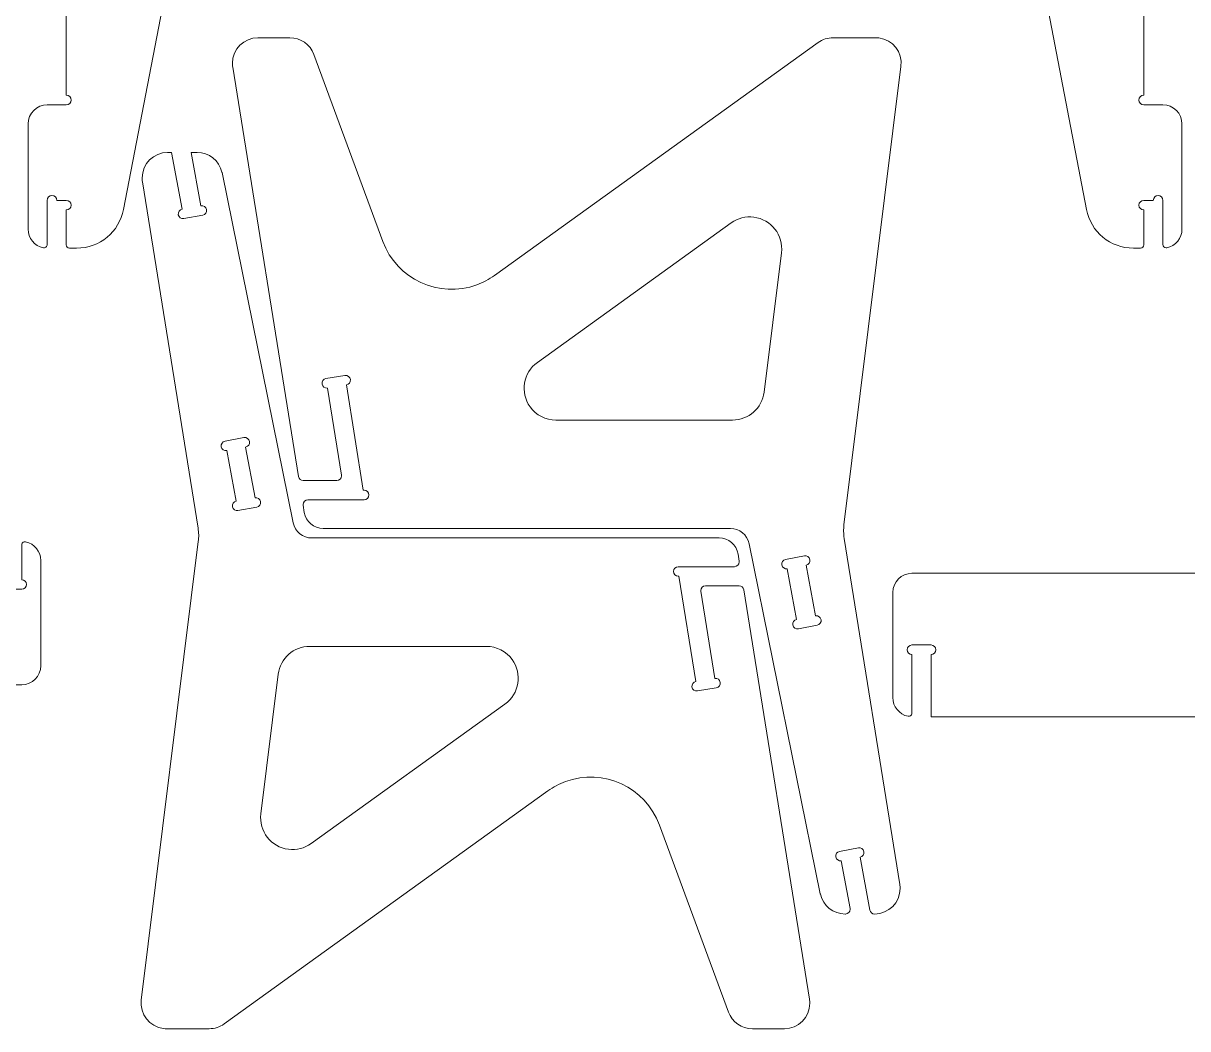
# Model space of a CAD drawing. Header units: millimetres. Extents: x -1109 to 1109, y -590 to 592.
# Drawn here: x -396 to 335, y -590 to 41 of the extents above; entities that cross this region are included whole.
import ezdxf

# ---------------------------------------------------------------- set-up
doc = ezdxf.new("R2010")
doc.units = ezdxf.units.MM
doc.header["$MEASUREMENT"] = 0
doc.layers.add('layer 1', color=7, linetype='Continuous')

msp = doc.modelspace()

# ---------------------------------------------------------------- linework, layer by layer
at = {"layer": 'layer 1', "color": 250, "lineweight": 15}
for points, knots in [([(-369.0696, 237.7466), (-369.0696, 237.7466), (-369.0696, 175.842), (-369.0696, 175.842), (-369.0696, 175.842), (-367.4127, 175.842), (-366.0696, 174.4988), (-366.0696, 172.842), (-366.0696, 172.842), (-366.0696, 171.1853), (-367.4127, 169.842), (-369.0696, 169.842), (-369.0696, 169.842), (-369.0696, 169.842), (-381.0696, 169.842), (-381.0696, 169.842), (-381.0696, 169.842), (-387.6969, 169.842), (-393.0695, 164.4694), (-393.0695, 157.8421), (-393.0695, 157.8421), (-393.0695, 157.8421), (-393.0695, 91.842), (-393.0695, 91.842), (-393.0695, 91.842), (-393.0695, 86.1397), (-389.0567, 81.2249), (-383.4696, 80.0846), (-383.4696, 80.0846), (-382.3873, 79.8634), (-381.3309, 80.562), (-381.11, 81.6441), (-381.11, 81.6441), (-381.0832, 81.7758), (-381.0696, 81.9099), (-381.0696, 82.0442), (-381.0696, 82.0442), (-381.0696, 82.0442), (-381.0696, 109.8419), (-381.0696, 109.8419), (-381.0696, 109.8419), (-381.0696, 111.499), (-379.7265, 112.842), (-378.0696, 112.842), (-378.0696, 112.842), (-376.4127, 112.842), (-375.0696, 111.499), (-375.0696, 109.8419), (-375.0696, 109.8419), (-375.0696, 109.8419), (-369.0696, 109.8419), (-369.0696, 109.8419), (-369.0696, 109.8419), (-367.4127, 109.8419), (-366.0696, 108.499), (-366.0696, 106.8419), (-366.0696, 106.8419), (-366.0696, 105.1853), (-367.4127, 103.8419), (-369.0696, 103.8419), (-369.0696, 103.8419), (-369.0696, 103.8419), (-369.0696, -4.1577), (-369.0696, -4.1577), (-369.0696, -4.1577), (-367.4127, -4.1577), (-366.0696, -5.5013), (-366.0696, -7.1577), (-366.0696, -7.1577), (-366.0696, -8.8148), (-367.4127, -10.1577), (-369.0696, -10.1577), (-369.0696, -10.1577), (-369.0696, -10.1577), (-381.0696, -10.1577), (-381.0696, -10.1577), (-381.0696, -10.1577), (-387.6969, -10.1577), (-393.0695, -15.5307), (-393.0695, -22.1577), (-393.0695, -22.1577), (-393.0695, -22.1577), (-393.0695, -88.1581), (-393.0695, -88.1581), (-393.0695, -88.1581), (-393.0695, -93.8605), (-389.0567, -98.7752), (-383.4696, -99.9156), (-383.4696, -99.9156), (-382.3873, -100.136), (-381.3309, -99.4381), (-381.11, -98.3556), (-381.11, -98.3556), (-381.0832, -98.224), (-381.0696, -98.0903), (-381.0696, -97.956), (-381.0696, -97.956), (-381.0696, -97.956), (-381.0696, -70.1582), (-381.0696, -70.1582), (-381.0696, -70.1582), (-381.0696, -68.5011), (-379.7265, -67.1582), (-378.0696, -67.1582), (-378.0696, -67.1582), (-376.4127, -67.1582), (-375.0696, -68.5011), (-375.0696, -70.1582), (-375.0696, -70.1582), (-375.0696, -70.1582), (-369.0696, -70.1582), (-369.0696, -70.1582), (-369.0696, -70.1582), (-367.4127, -70.1582), (-366.0696, -71.5011), (-366.0696, -73.1582), (-366.0696, -73.1582), (-366.0696, -74.8146), (-367.4127, -76.1582), (-369.0696, -76.1582), (-369.0696, -76.1582), (-369.0696, -76.1582), (-369.0696, -98.1579), (-369.0696, -98.1579), (-369.0696, -98.1579), (-369.0696, -99.2624), (-368.1742, -100.1581), (-367.0696, -100.1581), (-367.0696, -100.1581), (-367.0696, -100.1581), (-362.6006, -100.1581), (-362.6006, -100.1581), (-362.6006, -100.1581), (-348.2151, -100.1581), (-335.8544, -89.9461), (-333.1397, -75.8192), (-333.1397, -75.8192), (-333.1397, -75.8192), (-297.3021, 110.678), (-297.3021, 110.678), (-297.3021, 110.678), (-292.7776, 134.2232), (-272.1765, 151.2424), (-248.2005, 151.2424), (-248.2005, 151.2424), (-248.2005, 151.2424), (186.0613, 151.2424), (186.0613, 151.2424), (186.0613, 151.2424), (210.0371, 151.2424), (230.6381, 134.2232), (235.1628, 110.678), (235.1628, 110.678), (235.1628, 110.678), (271.0001, -75.8192), (271.0001, -75.8192), (271.0001, -75.8192), (273.7148, -89.9461), (286.0758, -100.1581), (300.4612, -100.1581), (300.4612, -100.1581), (300.4612, -100.1581), (304.9302, -100.1581), (304.9302, -100.1581), (304.9302, -100.1581), (306.0347, -100.1581), (306.9304, -99.2624), (306.9304, -98.1579), (306.9304, -98.1579), (306.9304, -98.1579), (306.9304, -76.1582), (306.9304, -76.1582), (306.9304, -76.1582), (305.2733, -76.1582), (303.9304, -74.8146), (303.9304, -73.1582), (303.9304, -73.1582), (303.9304, -71.5011), (305.2733, -70.1582), (306.9304, -70.1582), (306.9304, -70.1582), (306.9304, -70.1582), (312.9304, -70.1582), (312.9304, -70.1582), (312.9304, -70.1582), (312.9304, -68.5011), (314.2733, -67.1582), (315.9303, -67.1582), (315.9303, -67.1582), (317.5867, -67.1582), (318.9303, -68.5011), (318.9303, -70.1582), (318.9303, -70.1582), (318.9303, -70.1582), (318.9303, -97.956), (318.9303, -97.956), (318.9303, -97.956), (318.9303, -99.0605), (319.8254, -99.9555), (320.9299, -99.9555), (320.9299, -99.9555), (321.0642, -99.9555), (321.1986, -99.9424), (321.3302, -99.9156), (321.3302, -99.9156), (326.9174, -98.7752), (330.9303, -93.8605), (330.9303, -88.1581), (330.9303, -88.1581), (330.9303, -88.1581), (330.9303, -22.1577), (330.9303, -22.1577), (330.9303, -22.1577), (330.9303, -15.5307), (325.5573, -10.1577), (318.9303, -10.1577), (318.9303, -10.1577), (318.9303, -10.1577), (306.9304, -10.1577), (306.9304, -10.1577), (306.9304, -10.1577), (305.2733, -10.1577), (303.9304, -8.8148), (303.9304, -7.1577), (303.9304, -7.1577), (303.9304, -5.5013), (305.2733, -4.1577), (306.9304, -4.1577), (306.9304, -4.1577), (306.9304, -4.1577), (306.9304, 103.8419), (306.9304, 103.8419), (306.9304, 103.8419), (305.2733, 103.8419), (303.9304, 105.1853), (303.9304, 106.8419), (303.9304, 106.8419), (303.9304, 108.499), (305.2733, 109.8419), (306.9304, 109.8419), (306.9304, 109.8419), (306.9304, 109.8419), (312.9304, 109.8419), (312.9304, 109.8419), (312.9304, 109.8419), (312.9304, 111.499), (314.2733, 112.842), (315.9303, 112.842), (315.9303, 112.842), (317.5867, 112.842), (318.9303, 111.499), (318.9303, 109.8419), (318.9303, 109.8419), (318.9303, 109.8419), (318.9303, 82.0442), (318.9303, 82.0442), (318.9303, 82.0442), (318.9303, 80.9397), (319.8254, 80.0439), (320.9299, 80.0439), (320.9299, 80.0439), (321.0642, 80.0439), (321.1986, 80.0577), (321.3302, 80.0846), (321.3302, 80.0846), (326.9174, 81.2249), (330.9303, 86.1397), (330.9303, 91.842), (330.9303, 91.842), (330.9303, 91.842), (330.9303, 157.8421), (330.9303, 157.8421), (330.9303, 157.8421), (330.9303, 164.4694), (325.5573, 169.842), (318.9303, 169.842), (318.9303, 169.842), (318.9303, 169.842), (306.9304, 169.842), (306.9304, 169.842), (306.9304, 169.842), (305.2733, 169.842), (303.9304, 171.1853), (303.9304, 172.842), (303.9304, 172.842), (303.9304, 174.4988), (305.2733, 175.842), (306.9304, 175.842), (306.9304, 175.842), (306.9304, 175.842), (306.9304, 237.7466), (306.9304, 237.7466), (306.9304, 237.7466), (306.9304, 238.8511), (306.0347, 239.7465), (304.9302, 239.7465), (304.9302, 239.7465), (304.9302, 239.7465), (-367.0696, 239.7465), (-367.0696, 239.7465), (-367.0696, 239.7465), (-368.1742, 239.7465), (-369.0696, 238.8511), (-369.0696, 237.7466)], [0, 0, 0, 0, 0.01315789, 0.01315789, 0.01315789, 0.01315789, 0.02631579, 0.02631579, 0.02631579, 0.02631579, 0.03947368, 0.03947368, 0.03947368, 0.03947368, 0.05263158, 0.05263158, 0.05263158, 0.05263158, 0.06578947, 0.06578947, 0.06578947, 0.06578947, 0.07894737, 0.07894737, 0.07894737, 0.07894737, 0.09210526, 0.09210526, 0.09210526, 0.09210526, 0.10526316, 0.10526316, 0.10526316, 0.10526316, 0.11842105, 0.11842105, 0.11842105, 0.11842105, 0.13157895, 0.13157895, 0.13157895, 0.13157895, 0.14473684, 0.14473684, 0.14473684, 0.14473684, 0.15789474, 0.15789474, 0.15789474, 0.15789474, 0.17105263, 0.17105263, 0.17105263, 0.17105263, 0.18421053, 0.18421053, 0.18421053, 0.18421053, 0.19736842, 0.19736842, 0.19736842, 0.19736842, 0.21052632, 0.21052632, 0.21052632, 0.21052632, 0.22368421, 0.22368421, 0.22368421, 0.22368421, 0.23684211, 0.23684211, 0.23684211, 0.23684211, 0.25, 0.25, 0.25, 0.25, 0.26315789, 0.26315789, 0.26315789, 0.26315789, 0.27631579, 0.27631579, 0.27631579, 0.27631579, 0.28947368, 0.28947368, 0.28947368, 0.28947368, 0.30263158, 0.30263158, 0.30263158, 0.30263158, 0.31578947, 0.31578947, 0.31578947, 0.31578947, 0.32894737, 0.32894737, 0.32894737, 0.32894737, 0.34210526, 0.34210526, 0.34210526, 0.34210526, 0.35526316, 0.35526316, 0.35526316, 0.35526316, 0.36842105, 0.36842105, 0.36842105, 0.36842105, 0.38157895, 0.38157895, 0.38157895, 0.38157895, 0.39473684, 0.39473684, 0.39473684, 0.39473684, 0.40789474, 0.40789474, 0.40789474, 0.40789474, 0.42105263, 0.42105263, 0.42105263, 0.42105263, 0.43421053, 0.43421053, 0.43421053, 0.43421053, 0.44736842, 0.44736842, 0.44736842, 0.44736842, 0.46052632, 0.46052632, 0.46052632, 0.46052632, 0.47368421, 0.47368421, 0.47368421, 0.47368421, 0.48684211, 0.48684211, 0.48684211, 0.48684211, 0.5, 0.5, 0.5, 0.5, 0.51315789, 0.51315789, 0.51315789, 0.51315789, 0.52631579, 0.52631579, 0.52631579, 0.52631579, 0.53947368, 0.53947368, 0.53947368, 0.53947368, 0.55263158, 0.55263158, 0.55263158, 0.55263158, 0.56578947, 0.56578947, 0.56578947, 0.56578947, 0.57894737, 0.57894737, 0.57894737, 0.57894737, 0.59210526, 0.59210526, 0.59210526, 0.59210526, 0.60526316, 0.60526316, 0.60526316, 0.60526316, 0.61842105, 0.61842105, 0.61842105, 0.61842105, 0.63157895, 0.63157895, 0.63157895, 0.63157895, 0.64473684, 0.64473684, 0.64473684, 0.64473684, 0.65789474, 0.65789474, 0.65789474, 0.65789474, 0.67105263, 0.67105263, 0.67105263, 0.67105263, 0.68421053, 0.68421053, 0.68421053, 0.68421053, 0.69736842, 0.69736842, 0.69736842, 0.69736842, 0.71052632, 0.71052632, 0.71052632, 0.71052632, 0.72368421, 0.72368421, 0.72368421, 0.72368421, 0.73684211, 0.73684211, 0.73684211, 0.73684211, 0.75, 0.75, 0.75, 0.75, 0.76315789, 0.76315789, 0.76315789, 0.76315789, 0.77631579, 0.77631579, 0.77631579, 0.77631579, 0.78947368, 0.78947368, 0.78947368, 0.78947368, 0.80263158, 0.80263158, 0.80263158, 0.80263158, 0.81578947, 0.81578947, 0.81578947, 0.81578947, 0.82894737, 0.82894737, 0.82894737, 0.82894737, 0.84210526, 0.84210526, 0.84210526, 0.84210526, 0.85526316, 0.85526316, 0.85526316, 0.85526316, 0.86842105, 0.86842105, 0.86842105, 0.86842105, 0.88157895, 0.88157895, 0.88157895, 0.88157895, 0.89473684, 0.89473684, 0.89473684, 0.89473684, 0.90789474, 0.90789474, 0.90789474, 0.90789474, 0.92105263, 0.92105263, 0.92105263, 0.92105263, 0.93421053, 0.93421053, 0.93421053, 0.93421053, 0.94736842, 0.94736842, 0.94736842, 0.94736842, 0.96052632, 0.96052632, 0.96052632, 0.96052632, 0.97368421, 0.97368421, 0.97368421, 0.97368421, 0.98684211, 0.98684211, 0.98684211, 0.98684211, 1, 1, 1, 1]), ([(-220.4807, -261.5364), (-220.4807, -261.5364), (-219.7697, -265.9636), (-219.7697, -265.9636), (-219.7697, -265.9636), (-218.8354, -271.7817), (-213.8145, -276.0612), (-207.922, -276.0612), (-207.922, -276.0612), (-207.922, -276.0612), (47.5545, -276.0612), (47.5545, -276.0612), (47.5545, -276.0612), (53.2602, -276.0612), (58.1771, -280.0789), (59.314, -285.6703), (59.314, -285.6703), (59.314, -285.6703), (103.9888, -505.4322), (103.9888, -505.4322), (103.9888, -505.4322), (103.9888, -505.4322), (104.0308, -505.6162), (104.0308, -505.6162), (104.0308, -505.6162), (105.69, -512.8964), (112.164, -518.0606), (119.6309, -518.0606), (119.6309, -518.0606), (119.6309, -518.0606), (119.7769, -518.0606), (119.7769, -518.0606), (119.7769, -518.0606), (121.434, -518.0606), (122.7769, -516.7177), (122.7769, -515.0606), (122.7769, -515.0606), (122.7769, -514.8773), (122.7604, -514.6947), (122.7266, -514.5149), (122.7266, -514.5149), (122.7266, -514.5149), (117.1966, -484.6287), (117.1966, -484.6287), (117.1966, -484.6287), (115.567, -484.9298), (114.0023, -483.8535), (113.7005, -482.224), (113.7005, -482.224), (113.3994, -480.5952), (114.4756, -479.0297), (116.1045, -478.7286), (116.1045, -478.7286), (116.1045, -478.7286), (127.9046, -476.5451), (127.9046, -476.5451), (127.9046, -476.5451), (129.5335, -476.2433), (131.0989, -477.3196), (131.4, -478.9491), (131.4, -478.9491), (131.7018, -480.5779), (130.6256, -482.1434), (128.996, -482.4452), (128.996, -482.4452), (128.996, -482.4452), (135.1324, -515.6063), (135.1324, -515.6063), (135.1324, -515.6063), (135.3956, -517.0284), (136.6359, -518.0606), (138.0821, -518.0606), (138.0821, -518.0606), (138.0821, -518.0606), (138.0925, -518.0606), (138.0925, -518.0606), (138.0925, -518.0606), (146.9291, -518.0606), (154.0922, -510.8968), (154.0922, -502.0609), (154.0922, -502.0609), (154.0922, -501.2113), (154.0246, -500.3631), (153.8896, -499.5239), (153.8896, -499.5239), (153.8896, -499.5239), (119.0039, -282.2789), (119.0039, -282.2789), (119.0039, -282.2789), (118.5546, -279.4808), (118.5036, -276.6335), (118.8537, -273.8212), (118.8537, -273.8212), (118.8537, -273.8212), (154.6324, 13.9649), (154.6324, 13.9649), (154.6324, 13.9649), (155.7224, 22.7341), (149.4971, 30.7267), (140.7279, 31.8168), (140.7279, 31.8168), (140.0734, 31.8983), (139.414, 31.939), (138.7546, 31.939), (138.7546, 31.939), (138.7546, 31.939), (112.0262, 31.939), (112.0262, 31.939), (112.0262, 31.939), (108.6713, 31.939), (105.4019, 30.8848), (102.6789, 28.9252), (102.6789, 28.9252), (102.6789, 28.9252), (-100.4777, -117.2981), (-100.4777, -117.2981), (-100.4777, -117.2981), (-103.8532, -119.7276), (-107.5422, -121.6886), (-111.4442, -123.1265), (-111.4442, -123.1265), (-135.2828, -131.9102), (-161.7281, -119.7069), (-170.5124, -95.8689), (-170.5124, -95.8689), (-170.5124, -95.8689), (-213.7511, 21.4714), (-213.7511, 21.4714), (-213.7511, 21.4714), (-216.0689, 27.7604), (-222.0613, 31.939), (-228.7641, 31.939), (-228.7641, 31.939), (-228.7641, 31.939), (-248.8339, 31.939), (-248.8339, 31.939), (-248.8339, 31.939), (-257.6705, 31.939), (-264.8343, 24.7757), (-264.8343, 15.9389), (-264.8343, 15.9389), (-264.8343, 15.0895), (-264.7668, 14.2412), (-264.6317, 13.4027), (-264.6317, 13.4027), (-264.6317, 13.4027), (-223.3712, -243.5368), (-223.3712, -243.5368), (-223.3712, -243.5368), (-223.1376, -244.9913), (-221.8829, -246.0606), (-220.4091, -246.0606), (-220.4091, -246.0606), (-220.4091, -246.0606), (-199.3809, -246.0606), (-199.3809, -246.0606), (-199.3809, -246.0606), (-197.7238, -246.0606), (-196.3809, -244.7177), (-196.3809, -243.0607), (-196.3809, -243.0607), (-196.3809, -242.9015), (-196.3933, -242.7423), (-196.4188, -242.5852), (-196.4188, -242.5852), (-196.4188, -242.5852), (-205.1962, -187.9233), (-205.1962, -187.9233), (-205.1962, -187.9233), (-206.832, -188.1858), (-208.3712, -187.0723), (-208.6344, -185.4366), (-208.6344, -185.4366), (-208.8969, -183.8009), (-207.7835, -182.2616), (-206.1478, -181.9991), (-206.1478, -181.9991), (-206.1478, -181.9991), (-194.2994, -180.0967), (-194.2994, -180.0967), (-194.2994, -180.0967), (-192.6637, -179.8335), (-191.1244, -180.947), (-190.8619, -182.5827), (-190.8619, -182.5827), (-190.5994, -184.2191), (-191.7121, -185.7577), (-193.3479, -186.0202), (-193.3479, -186.0202), (-193.3479, -186.0202), (-182.737, -252.0985), (-182.737, -252.0985), (-182.737, -252.0985), (-182.5799, -252.0737), (-182.4207, -252.0606), (-182.2615, -252.0606), (-182.2615, -252.0606), (-180.6044, -252.0606), (-179.2615, -253.4042), (-179.2615, -255.0606), (-179.2615, -255.0606), (-179.2615, -256.7177), (-180.6044, -258.0606), (-182.2615, -258.0606), (-182.2615, -258.0606), (-182.2615, -258.0606), (-217.5186, -258.0606), (-217.5186, -258.0606), (-217.5186, -258.0606), (-219.1757, -258.0606), (-220.5186, -259.4038), (-220.5186, -261.0606), (-220.5186, -261.0606), (-220.5186, -261.2201), (-220.5062, -261.3793), (-220.4807, -261.5364)], [0, 0, 0, 0, 0.01851852, 0.01851852, 0.01851852, 0.01851852, 0.03703704, 0.03703704, 0.03703704, 0.03703704, 0.05555556, 0.05555556, 0.05555556, 0.05555556, 0.07407407, 0.07407407, 0.07407407, 0.07407407, 0.09259259, 0.09259259, 0.09259259, 0.09259259, 0.11111111, 0.11111111, 0.11111111, 0.11111111, 0.12962963, 0.12962963, 0.12962963, 0.12962963, 0.14814815, 0.14814815, 0.14814815, 0.14814815, 0.16666667, 0.16666667, 0.16666667, 0.16666667, 0.18518519, 0.18518519, 0.18518519, 0.18518519, 0.2037037, 0.2037037, 0.2037037, 0.2037037, 0.22222222, 0.22222222, 0.22222222, 0.22222222, 0.24074074, 0.24074074, 0.24074074, 0.24074074, 0.25925926, 0.25925926, 0.25925926, 0.25925926, 0.27777778, 0.27777778, 0.27777778, 0.27777778, 0.2962963, 0.2962963, 0.2962963, 0.2962963, 0.31481481, 0.31481481, 0.31481481, 0.31481481, 0.33333333, 0.33333333, 0.33333333, 0.33333333, 0.35185185, 0.35185185, 0.35185185, 0.35185185, 0.37037037, 0.37037037, 0.37037037, 0.37037037, 0.38888889, 0.38888889, 0.38888889, 0.38888889, 0.40740741, 0.40740741, 0.40740741, 0.40740741, 0.42592593, 0.42592593, 0.42592593, 0.42592593, 0.44444444, 0.44444444, 0.44444444, 0.44444444, 0.46296296, 0.46296296, 0.46296296, 0.46296296, 0.48148148, 0.48148148, 0.48148148, 0.48148148, 0.5, 0.5, 0.5, 0.5, 0.51851852, 0.51851852, 0.51851852, 0.51851852, 0.53703704, 0.53703704, 0.53703704, 0.53703704, 0.55555556, 0.55555556, 0.55555556, 0.55555556, 0.57407407, 0.57407407, 0.57407407, 0.57407407, 0.59259259, 0.59259259, 0.59259259, 0.59259259, 0.61111111, 0.61111111, 0.61111111, 0.61111111, 0.62962963, 0.62962963, 0.62962963, 0.62962963, 0.64814815, 0.64814815, 0.64814815, 0.64814815, 0.66666667, 0.66666667, 0.66666667, 0.66666667, 0.68518519, 0.68518519, 0.68518519, 0.68518519, 0.7037037, 0.7037037, 0.7037037, 0.7037037, 0.72222222, 0.72222222, 0.72222222, 0.72222222, 0.74074074, 0.74074074, 0.74074074, 0.74074074, 0.75925926, 0.75925926, 0.75925926, 0.75925926, 0.77777778, 0.77777778, 0.77777778, 0.77777778, 0.7962963, 0.7962963, 0.7962963, 0.7962963, 0.81481481, 0.81481481, 0.81481481, 0.81481481, 0.83333333, 0.83333333, 0.83333333, 0.83333333, 0.85185185, 0.85185185, 0.85185185, 0.85185185, 0.87037037, 0.87037037, 0.87037037, 0.87037037, 0.88888889, 0.88888889, 0.88888889, 0.88888889, 0.90740741, 0.90740741, 0.90740741, 0.90740741, 0.92592593, 0.92592593, 0.92592593, 0.92592593, 0.94444444, 0.94444444, 0.94444444, 0.94444444, 0.96296296, 0.96296296, 0.96296296, 0.96296296, 0.98148148, 0.98148148, 0.98148148, 0.98148148, 1, 1, 1, 1]), ([(53.0814, -296.5861), (53.0814, -296.5861), (52.3711, -292.1588), (52.3711, -292.1588), (52.3711, -292.1588), (51.4368, -286.3404), (46.4159, -282.0612), (40.5227, -282.0612), (40.5227, -282.0612), (40.5227, -282.0612), (-214.9531, -282.0612), (-214.9531, -282.0612), (-214.9531, -282.0612), (-220.6595, -282.0612), (-225.5764, -278.0435), (-226.7126, -272.4521), (-226.7126, -272.4521), (-226.7126, -272.4521), (-271.3879, -52.6898), (-271.3879, -52.6898), (-271.3879, -52.6898), (-271.3879, -52.6898), (-271.4299, -52.5062), (-271.4299, -52.5062), (-271.4299, -52.5062), (-273.0891, -45.226), (-279.5631, -40.0615), (-287.03, -40.0615), (-287.03, -40.0615), (-287.03, -40.0615), (-290.7824, -40.0615), (-290.7824, -40.0615), (-290.7824, -40.0615), (-290.7824, -40.0615), (-284.5957, -73.4937), (-284.5957, -73.4937), (-284.5957, -73.4937), (-282.9668, -73.1923), (-281.4014, -74.2685), (-281.1003, -75.8981), (-281.1003, -75.8981), (-280.7985, -77.5273), (-281.8748, -79.0924), (-283.5043, -79.3935), (-283.5043, -79.3935), (-283.5043, -79.3935), (-295.3037, -81.577), (-295.3037, -81.577), (-295.3037, -81.577), (-296.9333, -81.8788), (-298.498, -80.8025), (-298.7998, -79.173), (-298.7998, -79.173), (-299.1009, -77.5441), (-298.0247, -75.9787), (-296.3958, -75.6772), (-296.3958, -75.6772), (-296.3958, -75.6772), (-302.9863, -40.0615), (-302.9863, -40.0615), (-302.9863, -40.0615), (-302.9863, -40.0615), (-305.4916, -40.0615), (-305.4916, -40.0615), (-305.4916, -40.0615), (-314.3282, -40.0615), (-321.492, -47.2252), (-321.492, -56.0612), (-321.492, -56.0612), (-321.492, -56.9111), (-321.4238, -57.7593), (-321.2894, -58.5982), (-321.2894, -58.5982), (-321.2894, -58.5982), (-286.403, -275.8431), (-286.403, -275.8431), (-286.403, -275.8431), (-285.9537, -278.6413), (-285.9034, -281.489), (-286.2528, -284.3009), (-286.2528, -284.3009), (-286.2528, -284.3009), (-322.0315, -572.0873), (-322.0315, -572.0873), (-322.0315, -572.0873), (-323.1215, -580.8564), (-316.8969, -588.849), (-308.1278, -589.939), (-308.1278, -589.939), (-307.4725, -590.0207), (-306.8138, -590.0613), (-306.1537, -590.0613), (-306.1537, -590.0613), (-306.1537, -590.0613), (-279.4253, -590.0613), (-279.4253, -590.0613), (-279.4253, -590.0613), (-276.0711, -590.0613), (-272.8011, -589.0071), (-270.0787, -587.0476), (-270.0787, -587.0476), (-270.0787, -587.0476), (-66.9215, -440.8239), (-66.9215, -440.8239), (-66.9215, -440.8239), (-63.546, -438.3945), (-59.857, -436.4339), (-55.9543, -434.9959), (-55.9543, -434.9959), (-32.1164, -426.2119), (-5.6711, -438.4155), (3.1131, -462.2535), (3.1131, -462.2535), (3.1131, -462.2535), (46.3518, -579.5938), (46.3518, -579.5938), (46.3518, -579.5938), (48.6697, -585.8828), (54.6621, -590.0613), (61.3655, -590.0613), (61.3655, -590.0613), (61.3655, -590.0613), (81.4353, -590.0613), (81.4353, -590.0613), (81.4353, -590.0613), (90.2719, -590.0613), (97.4348, -582.898), (97.4348, -574.0613), (97.4348, -574.0613), (97.4348, -573.2117), (97.3673, -572.3635), (97.2329, -571.525), (97.2329, -571.525), (97.2329, -571.525), (55.9726, -314.5857), (55.9726, -314.5857), (55.9726, -314.5857), (55.739, -313.1311), (54.4836, -312.0614), (53.0105, -312.0614), (53.0105, -312.0614), (53.0105, -312.0614), (31.9816, -312.0614), (31.9816, -312.0614), (31.9816, -312.0614), (30.3245, -312.0614), (28.9816, -313.4047), (28.9816, -315.0614), (28.9816, -315.0614), (28.9816, -315.2206), (28.994, -315.3798), (29.0195, -315.5372), (29.0195, -315.5372), (29.0195, -315.5372), (37.7976, -370.1988), (37.7976, -370.1988), (37.7976, -370.1988), (39.4334, -369.9363), (40.9726, -371.0497), (41.2351, -372.6855), (41.2351, -372.6855), (41.4977, -374.3212), (40.3842, -375.8605), (38.7485, -376.123), (38.7485, -376.123), (38.7485, -376.123), (26.9001, -378.0257), (26.9001, -378.0257), (26.9001, -378.0257), (25.2644, -378.2886), (23.7251, -377.1751), (23.4626, -375.5394), (23.4626, -375.5394), (23.2001, -373.9033), (24.3135, -372.3644), (25.9493, -372.1019), (25.9493, -372.1019), (25.9493, -372.1019), (15.3377, -306.0236), (15.3377, -306.0236), (15.3377, -306.0236), (15.1806, -306.0487), (15.0214, -306.0615), (14.8622, -306.0615), (14.8622, -306.0615), (13.2052, -306.0615), (11.8623, -304.7182), (11.8623, -303.0615), (11.8623, -303.0615), (11.8623, -301.4044), (13.2052, -300.0615), (14.8622, -300.0615), (14.8622, -300.0615), (14.8622, -300.0615), (50.12, -300.0615), (50.12, -300.0615), (50.12, -300.0615), (51.7764, -300.0615), (53.12, -298.7186), (53.12, -297.0615), (53.12, -297.0615), (53.12, -296.9023), (53.1069, -296.7432), (53.0814, -296.5861)], [0, 0, 0, 0, 0.01960784, 0.01960784, 0.01960784, 0.01960784, 0.03921569, 0.03921569, 0.03921569, 0.03921569, 0.05882353, 0.05882353, 0.05882353, 0.05882353, 0.07843137, 0.07843137, 0.07843137, 0.07843137, 0.09803922, 0.09803922, 0.09803922, 0.09803922, 0.11764706, 0.11764706, 0.11764706, 0.11764706, 0.1372549, 0.1372549, 0.1372549, 0.1372549, 0.15686275, 0.15686275, 0.15686275, 0.15686275, 0.17647059, 0.17647059, 0.17647059, 0.17647059, 0.19607843, 0.19607843, 0.19607843, 0.19607843, 0.21568627, 0.21568627, 0.21568627, 0.21568627, 0.23529412, 0.23529412, 0.23529412, 0.23529412, 0.25490196, 0.25490196, 0.25490196, 0.25490196, 0.2745098, 0.2745098, 0.2745098, 0.2745098, 0.29411765, 0.29411765, 0.29411765, 0.29411765, 0.31372549, 0.31372549, 0.31372549, 0.31372549, 0.33333333, 0.33333333, 0.33333333, 0.33333333, 0.35294118, 0.35294118, 0.35294118, 0.35294118, 0.37254902, 0.37254902, 0.37254902, 0.37254902, 0.39215686, 0.39215686, 0.39215686, 0.39215686, 0.41176471, 0.41176471, 0.41176471, 0.41176471, 0.43137255, 0.43137255, 0.43137255, 0.43137255, 0.45098039, 0.45098039, 0.45098039, 0.45098039, 0.47058824, 0.47058824, 0.47058824, 0.47058824, 0.49019608, 0.49019608, 0.49019608, 0.49019608, 0.50980392, 0.50980392, 0.50980392, 0.50980392, 0.52941176, 0.52941176, 0.52941176, 0.52941176, 0.54901961, 0.54901961, 0.54901961, 0.54901961, 0.56862745, 0.56862745, 0.56862745, 0.56862745, 0.58823529, 0.58823529, 0.58823529, 0.58823529, 0.60784314, 0.60784314, 0.60784314, 0.60784314, 0.62745098, 0.62745098, 0.62745098, 0.62745098, 0.64705882, 0.64705882, 0.64705882, 0.64705882, 0.66666667, 0.66666667, 0.66666667, 0.66666667, 0.68627451, 0.68627451, 0.68627451, 0.68627451, 0.70588235, 0.70588235, 0.70588235, 0.70588235, 0.7254902, 0.7254902, 0.7254902, 0.7254902, 0.74509804, 0.74509804, 0.74509804, 0.74509804, 0.76470588, 0.76470588, 0.76470588, 0.76470588, 0.78431373, 0.78431373, 0.78431373, 0.78431373, 0.80392157, 0.80392157, 0.80392157, 0.80392157, 0.82352941, 0.82352941, 0.82352941, 0.82352941, 0.84313725, 0.84313725, 0.84313725, 0.84313725, 0.8627451, 0.8627451, 0.8627451, 0.8627451, 0.88235294, 0.88235294, 0.88235294, 0.88235294, 0.90196078, 0.90196078, 0.90196078, 0.90196078, 0.92156863, 0.92156863, 0.92156863, 0.92156863, 0.94117647, 0.94117647, 0.94117647, 0.94117647, 0.96078431, 0.96078431, 0.96078431, 0.96078431, 0.98039216, 0.98039216, 0.98039216, 0.98039216, 1, 1, 1, 1]), ([(-1097.0696, -286.4244), (-1097.0696, -285.3196), (-1097.965, -284.4245), (-1099.0695, -284.4245), (-1099.0695, -284.4245), (-1099.2038, -284.4245), (-1099.3379, -284.438), (-1099.4695, -284.4648), (-1099.4695, -284.4648), (-1105.0567, -285.6052), (-1109.0696, -290.5199), (-1109.0696, -296.2223), (-1109.0696, -296.2223), (-1109.0696, -296.2223), (-1109.0696, -362.2224), (-1109.0696, -362.2224), (-1109.0696, -362.2224), (-1109.0696, -368.85), (-1103.6969, -374.2223), (-1097.0696, -374.2223), (-1097.0696, -374.2223), (-1097.0696, -374.2223), (-1085.0697, -374.2223), (-1085.0697, -374.2223), (-1085.0697, -374.2223), (-1085.0697, -374.2223), (-1085.0697, -585.9386), (-1085.0697, -585.9386), (-1085.0697, -585.9386), (-1085.0697, -585.9386), (-802.7267, -585.9386), (-802.7267, -585.9386), (-802.7267, -585.9386), (-800.1835, -585.9386), (-797.9173, -587.542), (-797.0698, -589.939), (-797.0698, -589.939), (-797.0698, -589.939), (-697.0697, -589.939), (-697.0697, -589.939), (-697.0697, -589.939), (-696.2222, -587.542), (-693.9554, -585.9386), (-691.4129, -585.9386), (-691.4129, -585.9386), (-691.4129, -585.9386), (-409.0694, -585.9386), (-409.0694, -585.9386), (-409.0694, -585.9386), (-409.0694, -585.9386), (-409.0694, -374.2223), (-409.0694, -374.2223), (-409.0694, -374.2223), (-409.0694, -374.2223), (-397.0694, -374.2223), (-397.0694, -374.2223), (-397.0694, -374.2223), (-390.4425, -374.2223), (-385.0695, -368.85), (-385.0695, -362.2224), (-385.0695, -362.2224), (-385.0695, -362.2224), (-385.0695, -296.2223), (-385.0695, -296.2223), (-385.0695, -296.2223), (-385.0695, -290.5199), (-389.0823, -285.6052), (-394.6696, -284.4648), (-394.6696, -284.4648), (-395.752, -284.244), (-396.8083, -284.942), (-397.0295, -286.0244), (-397.0295, -286.0244), (-397.0564, -286.156), (-397.0694, -286.2901), (-397.0694, -286.4244), (-397.0694, -286.4244), (-397.0694, -286.4244), (-397.0694, -308.2226), (-397.0694, -308.2226), (-397.0694, -308.2226), (-395.413, -308.2226), (-394.0695, -309.5655), (-394.0695, -311.2226), (-394.0695, -311.2226), (-394.0695, -312.879), (-395.413, -314.2225), (-397.0694, -314.2225), (-397.0694, -314.2225), (-397.0694, -314.2225), (-409.0694, -314.2225), (-409.0694, -314.2225), (-409.0694, -314.2225), (-410.7265, -314.2225), (-412.0694, -312.879), (-412.0694, -311.2226), (-412.0694, -311.2226), (-412.0694, -309.5655), (-410.7265, -308.2226), (-409.0694, -308.2226), (-409.0694, -308.2226), (-409.0694, -308.2226), (-409.0694, -88.4692), (-409.0694, -88.4692), (-409.0694, -88.4692), (-409.0694, -88.4692), (-629.0698, -88.4692), (-629.0698, -88.4692), (-629.0698, -88.4692), (-629.0698, -90.126), (-630.4126, -91.4692), (-632.0697, -91.4692), (-632.0697, -91.4692), (-633.7268, -91.4692), (-635.0697, -90.126), (-635.0697, -88.4692), (-635.0697, -88.4692), (-635.0697, -81.8419), (-640.442, -76.4689), (-647.0697, -76.4689), (-647.0697, -76.4689), (-647.0697, -76.4689), (-847.0699, -76.4689), (-847.0699, -76.4689), (-847.0699, -76.4689), (-853.6969, -76.4689), (-859.0698, -81.8419), (-859.0698, -88.4692), (-859.0698, -88.4692), (-859.0698, -90.126), (-860.4127, -91.4692), (-862.0698, -91.4692), (-862.0698, -91.4692), (-863.7262, -91.4692), (-865.0698, -90.126), (-865.0698, -88.4692), (-865.0698, -88.4692), (-865.0698, -88.4692), (-1085.0697, -88.4692), (-1085.0697, -88.4692), (-1085.0697, -88.4692), (-1085.0697, -88.4692), (-1085.0697, -308.2226), (-1085.0697, -308.2226), (-1085.0697, -308.2226), (-1083.4126, -308.2226), (-1082.0697, -309.5655), (-1082.0697, -311.2226), (-1082.0697, -311.2226), (-1082.0697, -312.879), (-1083.4126, -314.2225), (-1085.0697, -314.2225), (-1085.0697, -314.2225), (-1085.0697, -314.2225), (-1097.0696, -314.2225), (-1097.0696, -314.2225), (-1097.0696, -314.2225), (-1098.7264, -314.2225), (-1100.0696, -312.879), (-1100.0696, -311.2226), (-1100.0696, -311.2226), (-1100.0696, -309.5655), (-1098.7264, -308.2226), (-1097.0696, -308.2226), (-1097.0696, -308.2226), (-1097.0696, -308.2226), (-1097.0696, -286.4244), (-1097.0696, -286.4244)], [0, 0, 0, 0, 0.02380952, 0.02380952, 0.02380952, 0.02380952, 0.04761905, 0.04761905, 0.04761905, 0.04761905, 0.07142857, 0.07142857, 0.07142857, 0.07142857, 0.0952381, 0.0952381, 0.0952381, 0.0952381, 0.11904762, 0.11904762, 0.11904762, 0.11904762, 0.14285714, 0.14285714, 0.14285714, 0.14285714, 0.16666667, 0.16666667, 0.16666667, 0.16666667, 0.19047619, 0.19047619, 0.19047619, 0.19047619, 0.21428571, 0.21428571, 0.21428571, 0.21428571, 0.23809524, 0.23809524, 0.23809524, 0.23809524, 0.26190476, 0.26190476, 0.26190476, 0.26190476, 0.28571429, 0.28571429, 0.28571429, 0.28571429, 0.30952381, 0.30952381, 0.30952381, 0.30952381, 0.33333333, 0.33333333, 0.33333333, 0.33333333, 0.35714286, 0.35714286, 0.35714286, 0.35714286, 0.38095238, 0.38095238, 0.38095238, 0.38095238, 0.4047619, 0.4047619, 0.4047619, 0.4047619, 0.42857143, 0.42857143, 0.42857143, 0.42857143, 0.45238095, 0.45238095, 0.45238095, 0.45238095, 0.47619048, 0.47619048, 0.47619048, 0.47619048, 0.5, 0.5, 0.5, 0.5, 0.52380952, 0.52380952, 0.52380952, 0.52380952, 0.54761905, 0.54761905, 0.54761905, 0.54761905, 0.57142857, 0.57142857, 0.57142857, 0.57142857, 0.5952381, 0.5952381, 0.5952381, 0.5952381, 0.61904762, 0.61904762, 0.61904762, 0.61904762, 0.64285714, 0.64285714, 0.64285714, 0.64285714, 0.66666667, 0.66666667, 0.66666667, 0.66666667, 0.69047619, 0.69047619, 0.69047619, 0.69047619, 0.71428571, 0.71428571, 0.71428571, 0.71428571, 0.73809524, 0.73809524, 0.73809524, 0.73809524, 0.76190476, 0.76190476, 0.76190476, 0.76190476, 0.78571429, 0.78571429, 0.78571429, 0.78571429, 0.80952381, 0.80952381, 0.80952381, 0.80952381, 0.83333333, 0.83333333, 0.83333333, 0.83333333, 0.85714286, 0.85714286, 0.85714286, 0.85714286, 0.88095238, 0.88095238, 0.88095238, 0.88095238, 0.9047619, 0.9047619, 0.9047619, 0.9047619, 0.92857143, 0.92857143, 0.92857143, 0.92857143, 0.95238095, 0.95238095, 0.95238095, 0.95238095, 0.97619048, 0.97619048, 0.97619048, 0.97619048, 1, 1, 1, 1]), ([(79.6307, -102.9838), (79.6307, -102.9838), (68.7473, -190.5281), (68.7473, -190.5281), (68.7473, -190.5281), (67.5023, -200.5427), (58.9915, -208.0605), (48.9001, -208.0605), (48.9001, -208.0605), (48.9001, -208.0605), (-61.8465, -208.0605), (-61.8465, -208.0605), (-61.8465, -208.0605), (-68.2799, -208.0605), (-74.3212, -204.9662), (-78.0791, -199.7441), (-78.0791, -199.7441), (-84.5318, -190.7793), (-82.495, -178.2805), (-73.5302, -171.8285), (-73.5302, -171.8285), (-73.5302, -171.8285), (48.1002, -84.2838), (48.1002, -84.2838), (48.1002, -84.2838), (52.193, -81.3382), (57.2476, -80.047), (62.2513, -80.6692), (62.2513, -80.6692), (73.2125, -82.0321), (80.9936, -92.0228), (79.6307, -102.9838)], [0, 0, 0, 0, 0.125, 0.125, 0.125, 0.125, 0.25, 0.25, 0.25, 0.25, 0.375, 0.375, 0.375, 0.375, 0.5, 0.5, 0.5, 0.5, 0.625, 0.625, 0.625, 0.625, 0.75, 0.75, 0.75, 0.75, 0.875, 0.875, 0.875, 0.875, 1, 1, 1, 1]), ([(-261.3916, -264.8395), (-263.0211, -265.1406), (-264.5859, -264.0644), (-264.8877, -262.4355), (-264.8877, -262.4355), (-265.1888, -260.806), (-264.1125, -259.2405), (-262.4837, -258.9391), (-262.4837, -258.9391), (-262.4837, -258.9391), (-268.3658, -227.1515), (-268.3658, -227.1515), (-268.3658, -227.1515), (-269.9947, -227.4533), (-271.5601, -226.3771), (-271.8612, -224.7479), (-271.8612, -224.7479), (-272.163, -223.1187), (-271.0868, -221.554), (-269.4572, -221.2522), (-269.4572, -221.2522), (-269.4572, -221.2522), (-257.6578, -219.0687), (-257.6578, -219.0687), (-257.6578, -219.0687), (-256.0283, -218.7669), (-254.4635, -219.8435), (-254.1617, -221.4726), (-254.1617, -221.4726), (-253.8606, -223.1022), (-254.9369, -224.6669), (-256.5657, -224.9684), (-256.5657, -224.9684), (-256.5657, -224.9684), (-250.6835, -256.7559), (-250.6835, -256.7559), (-250.6835, -256.7559), (-249.0547, -256.4545), (-247.4893, -257.5311), (-247.1882, -259.1599), (-247.1882, -259.1599), (-246.8864, -260.7891), (-247.9626, -262.3542), (-249.5921, -262.6557), (-249.5921, -262.6557), (-249.5921, -262.6557), (-261.3916, -264.8395), (-261.3916, -264.8395)], [0, 0, 0, 0, 0.08333333, 0.08333333, 0.08333333, 0.08333333, 0.16666667, 0.16666667, 0.16666667, 0.16666667, 0.25, 0.25, 0.25, 0.25, 0.33333333, 0.33333333, 0.33333333, 0.33333333, 0.41666667, 0.41666667, 0.41666667, 0.41666667, 0.5, 0.5, 0.5, 0.5, 0.58333333, 0.58333333, 0.58333333, 0.58333333, 0.66666667, 0.66666667, 0.66666667, 0.66666667, 0.75, 0.75, 0.75, 0.75, 0.83333333, 0.83333333, 0.83333333, 0.83333333, 0.91666667, 0.91666667, 0.91666667, 0.91666667, 1, 1, 1, 1]), ([(82.1925, -295.4668), (82.1925, -295.4668), (93.9925, -293.2829), (93.9925, -293.2829), (93.9925, -293.2829), (95.6213, -292.9815), (97.1868, -294.0577), (97.4879, -295.6869), (97.4879, -295.6869), (97.7897, -297.3161), (96.7134, -298.8815), (95.0839, -299.1833), (95.0839, -299.1833), (95.0839, -299.1833), (100.966, -330.9705), (100.966, -330.9705), (100.966, -330.9705), (102.5956, -330.6687), (104.1603, -331.745), (104.4621, -333.3745), (104.4621, -333.3745), (104.7632, -335.0034), (103.687, -336.5681), (102.0581, -336.8699), (102.0581, -336.8699), (102.0581, -336.8699), (90.2582, -339.0534), (90.2582, -339.0534), (90.2582, -339.0534), (88.6293, -339.3552), (87.0639, -338.279), (86.7628, -336.6494), (86.7628, -336.6494), (86.461, -335.0199), (87.5372, -333.4551), (89.1668, -333.154), (89.1668, -333.154), (89.1668, -333.154), (83.2846, -301.3661), (83.2846, -301.3661), (83.2846, -301.3661), (81.6551, -301.6679), (80.0903, -300.591), (79.7885, -298.9621), (79.7885, -298.9621), (79.4874, -297.3333), (80.5637, -295.7679), (82.1925, -295.4668)], [0, 0, 0, 0, 0.08333333, 0.08333333, 0.08333333, 0.08333333, 0.16666667, 0.16666667, 0.16666667, 0.16666667, 0.25, 0.25, 0.25, 0.25, 0.33333333, 0.33333333, 0.33333333, 0.33333333, 0.41666667, 0.41666667, 0.41666667, 0.41666667, 0.5, 0.5, 0.5, 0.5, 0.58333333, 0.58333333, 0.58333333, 0.58333333, 0.66666667, 0.66666667, 0.66666667, 0.66666667, 0.75, 0.75, 0.75, 0.75, 0.83333333, 0.83333333, 0.83333333, 0.83333333, 0.91666667, 0.91666667, 0.91666667, 0.91666667, 1, 1, 1, 1]), ([(161.5101, -392.0069), (161.5101, -392.0069), (161.5101, -355.2092), (161.5101, -355.2092), (161.5101, -355.2092), (159.8531, -355.2092), (158.5102, -353.8663), (158.5102, -352.2092), (158.5102, -352.2092), (158.5102, -350.5521), (159.8531, -349.2092), (161.5101, -349.2092), (161.5101, -349.2092), (161.5101, -349.2092), (173.5101, -349.2092), (173.5101, -349.2092), (173.5101, -349.2092), (175.1668, -349.2092), (176.5101, -350.5521), (176.5101, -352.2092), (176.5101, -352.2092), (176.5101, -353.8663), (175.1668, -355.2092), (173.5101, -355.2092), (173.5101, -355.2092), (173.5101, -355.2092), (173.5101, -394.209), (173.5101, -394.209), (173.5101, -394.209), (173.5101, -394.209), (849.5103, -394.209), (849.5103, -394.209), (849.5103, -394.209), (849.5103, -394.209), (849.5103, -355.2092), (849.5103, -355.2092), (849.5103, -355.2092), (847.8532, -355.2092), (846.5103, -353.8663), (846.5103, -352.2092), (846.5103, -352.2092), (846.5103, -350.5521), (847.8532, -349.2092), (849.5103, -349.2092), (849.5103, -349.2092), (849.5103, -349.2092), (861.5102, -349.2092), (861.5102, -349.2092), (861.5102, -349.2092), (863.1666, -349.2092), (864.5102, -350.5521), (864.5102, -352.2092), (864.5102, -352.2092), (864.5102, -353.8663), (863.1666, -355.2092), (861.5102, -355.2092), (861.5102, -355.2092), (861.5102, -355.2092), (861.5102, -392.0069), (861.5102, -392.0069), (861.5102, -392.0069), (861.5102, -393.1114), (862.4053, -394.0072), (863.5098, -394.0072), (863.5098, -394.0072), (863.6441, -394.0072), (863.7784, -393.9934), (863.9101, -393.9665), (863.9101, -393.9665), (869.4973, -392.8262), (873.5102, -387.9114), (873.5102, -382.2091), (873.5102, -382.2091), (873.5102, -382.2091), (873.5102, -316.2093), (873.5102, -316.2093), (873.5102, -316.2093), (873.5102, -309.5817), (868.1372, -304.2094), (861.5102, -304.2094), (861.5102, -304.2094), (861.5102, -304.2094), (161.5101, -304.2094), (161.5101, -304.2094), (161.5101, -304.2094), (154.8825, -304.2094), (149.5102, -309.5817), (149.5102, -316.2093), (149.5102, -316.2093), (149.5102, -316.2093), (149.5102, -382.2091), (149.5102, -382.2091), (149.5102, -382.2091), (149.5102, -387.9114), (153.523, -392.8262), (159.1099, -393.9665), (159.1099, -393.9665), (160.192, -394.1877), (161.2487, -393.4897), (161.4695, -392.4073), (161.4695, -392.4073), (161.4964, -392.2757), (161.5101, -392.1413), (161.5101, -392.0069)], [0, 0, 0, 0, 0.03846154, 0.03846154, 0.03846154, 0.03846154, 0.07692308, 0.07692308, 0.07692308, 0.07692308, 0.11538462, 0.11538462, 0.11538462, 0.11538462, 0.15384615, 0.15384615, 0.15384615, 0.15384615, 0.19230769, 0.19230769, 0.19230769, 0.19230769, 0.23076923, 0.23076923, 0.23076923, 0.23076923, 0.26923077, 0.26923077, 0.26923077, 0.26923077, 0.30769231, 0.30769231, 0.30769231, 0.30769231, 0.34615385, 0.34615385, 0.34615385, 0.34615385, 0.38461538, 0.38461538, 0.38461538, 0.38461538, 0.42307692, 0.42307692, 0.42307692, 0.42307692, 0.46153846, 0.46153846, 0.46153846, 0.46153846, 0.5, 0.5, 0.5, 0.5, 0.53846154, 0.53846154, 0.53846154, 0.53846154, 0.57692308, 0.57692308, 0.57692308, 0.57692308, 0.61538462, 0.61538462, 0.61538462, 0.61538462, 0.65384615, 0.65384615, 0.65384615, 0.65384615, 0.69230769, 0.69230769, 0.69230769, 0.69230769, 0.73076923, 0.73076923, 0.73076923, 0.73076923, 0.76923077, 0.76923077, 0.76923077, 0.76923077, 0.80769231, 0.80769231, 0.80769231, 0.80769231, 0.84615385, 0.84615385, 0.84615385, 0.84615385, 0.88461538, 0.88461538, 0.88461538, 0.88461538, 0.92307692, 0.92307692, 0.92307692, 0.92307692, 0.96153846, 0.96153846, 0.96153846, 0.96153846, 1, 1, 1, 1]), ([(-236.1459, -367.5943), (-234.9009, -357.5794), (-226.3908, -350.0615), (-216.2987, -350.0615), (-216.2987, -350.0615), (-216.2987, -350.0615), (-105.5527, -350.0615), (-105.5527, -350.0615), (-105.5527, -350.0615), (-99.1186, -350.0615), (-93.078, -353.1563), (-89.3201, -358.378), (-89.3201, -358.378), (-82.8674, -367.3428), (-84.9042, -379.8416), (-93.869, -386.2939), (-93.869, -386.2939), (-93.869, -386.2939), (-215.4995, -473.8383), (-215.4995, -473.8383), (-215.4995, -473.8383), (-219.5922, -476.7839), (-224.6462, -478.0751), (-229.6505, -477.4529), (-229.6505, -477.4529), (-240.6115, -476.09), (-248.3926, -466.0996), (-247.0297, -455.1383), (-247.0297, -455.1383), (-247.0297, -455.1383), (-236.1459, -367.5943), (-236.1459, -367.5943)], [0, 0, 0, 0, 0.125, 0.125, 0.125, 0.125, 0.25, 0.25, 0.25, 0.25, 0.375, 0.375, 0.375, 0.375, 0.5, 0.5, 0.5, 0.5, 0.625, 0.625, 0.625, 0.625, 0.75, 0.75, 0.75, 0.75, 0.875, 0.875, 0.875, 0.875, 1, 1, 1, 1]), ([(-236.1459, -367.5943), (-234.9009, -357.5794), (-226.3908, -350.0615), (-216.2987, -350.0615), (-216.2987, -350.0615), (-216.2987, -350.0615), (-105.5527, -350.0615), (-105.5527, -350.0615), (-105.5527, -350.0615), (-99.1186, -350.0615), (-93.078, -353.1563), (-89.3201, -358.378), (-89.3201, -358.378), (-82.8674, -367.3428), (-84.9042, -379.8416), (-93.869, -386.2939), (-93.869, -386.2939), (-93.869, -386.2939), (-215.4995, -473.8383), (-215.4995, -473.8383), (-215.4995, -473.8383), (-219.5922, -476.7839), (-224.6462, -478.0751), (-229.6505, -477.4529), (-229.6505, -477.4529), (-240.6115, -476.09), (-248.3926, -466.0996), (-247.0297, -455.1383), (-247.0297, -455.1383), (-247.0297, -455.1383), (-236.1459, -367.5943), (-236.1459, -367.5943)], [0, 0, 0, 0, 0.125, 0.125, 0.125, 0.125, 0.25, 0.25, 0.25, 0.25, 0.375, 0.375, 0.375, 0.375, 0.5, 0.5, 0.5, 0.5, 0.625, 0.625, 0.625, 0.625, 0.75, 0.75, 0.75, 0.75, 0.875, 0.875, 0.875, 0.875, 1, 1, 1, 1])]:
    msp.add_open_spline(points, degree=3, knots=knots, dxfattribs=at)

doc.saveas('drawing.dxf')
